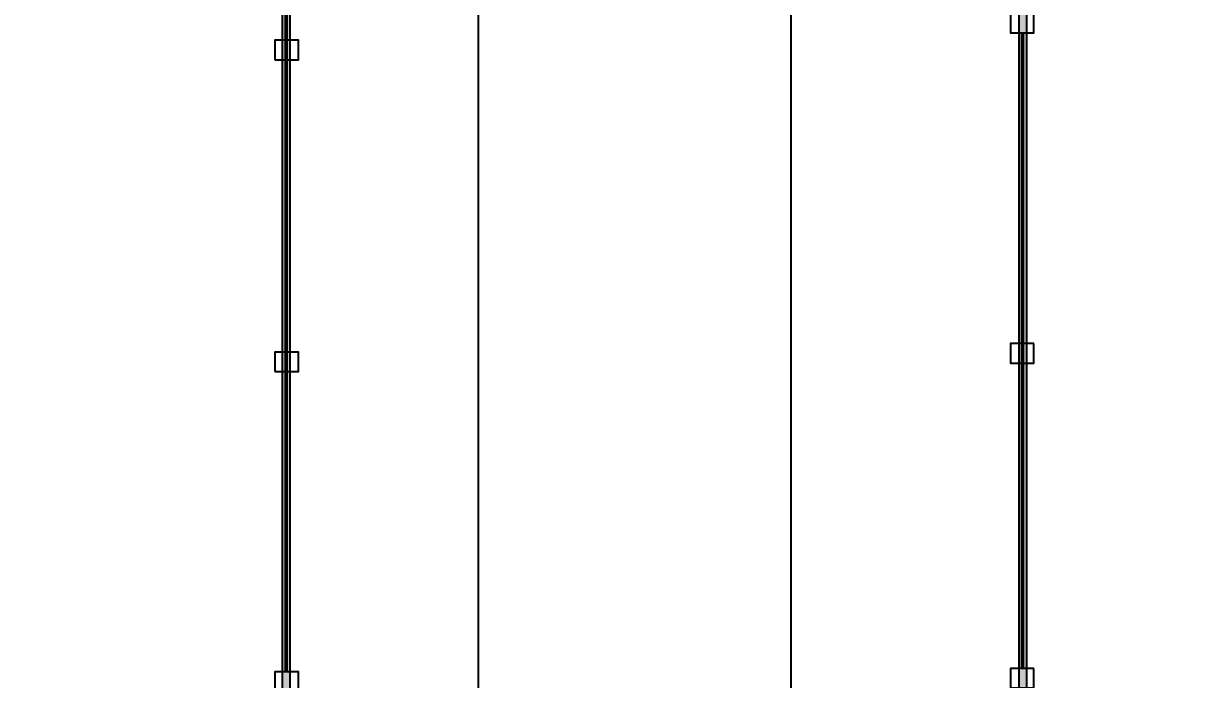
# Model space of a CAD drawing. Header units: millimetres. Extents: x 10297564 to 11610295, y -9287743 to -8409454.
# Drawn here: x 10425868 to 10426489, y -9092443 to -9092091 of the extents above; entities that cross this region are included whole.
import ezdxf

# ---------------------------------------------------------------- set-up
doc = ezdxf.new("R2010")
doc.units = ezdxf.units.MM
doc.header["$LTSCALE"] = 100
doc.layers.add('E1', color=1, linetype='Continuous')
doc.layers.add('Outline', color=5, linetype='Continuous', lineweight=25)
doc.styles.add('HL-S1', font='DotumChe.ttf')
doc.styles.add('MG', font='malgun.ttf')
doc.dimstyles.new('HL-100', dxfattribs={"dimscale": 100, "dimtxt": 3, "dimasz": 4, "dimexe": 2, "dimexo": 2, "dimgap": 1, "dimtad": 1, "dimdec": 0, "dimzin": 0, "dimlunit": 6, "dimtxsty": 'HL-S1', "dimblk": 'DOTSMALL', "dimcen": 4, "dimdle": 2, "dimclrd": 256, "dimclre": 256, "dimclrt": 4, "dimazin": 0, "dimtfac": 1, "dimtdec": 0, "dimtix": 1, "dimtmove": 2, "dimatfit": 3, "dimldrblk": 'DOTSMALL', "dimfxl": 1.5, "dimtolj": 1, "dimtzin": 0, "dimlwd": -1, "dimlwe": -1, "dimarcsym": 0})

# ---------------------------------------------------------------- blocks, each defined once
blk = doc.blocks.new('*D75')
at = {"layer": 'defpoints', "color": 0, "transparency": 16777216}
for p in [(10439230.17, -9073249.84), (10439230.17, -9073249.84), (10423426.68, -9107604.66)]:
    blk.add_point(p, dxfattribs=at)
at = {"layer": 'E1', "color": 1, "transparency": 16777216}
for p, q in [((10439593.57, -9073417), (10439593.57, -9073417)), ((10423593.84, -9107241.27), (10439063.01, -9073613.24)), ((10423790.07, -9107771.83), (10423790.07, -9107771.83))]:
    blk.add_line(p, q, dxfattribs=at)
for points in [[(10439002.44, -9073585.37), (10439123.57, -9073641.1), (10439230.17, -9073249.84)], [(10423533.27, -9107213.41), (10423654.41, -9107269.13), (10423426.68, -9107604.66)]]:
    blk.add_solid(points, dxfattribs=at)
at = {"layer": 'E1', "color": 7, "transparency": 16777216, "insert": (10430911.12, -9090235.29), "char_height": 500, "attachment_point": 5, "rotation": 65.29719, "style": 'MG'}
blk.add_mtext('\\A1;2711.1', dxfattribs=at)
blk = doc.blocks.new('_DotSmall')
at = {"color": 0, "linetype": 'ByBlock', "const_width": 0.5}
blk.add_lwpolyline([(-0.0625, 0, 1), (0.0625, 0, 1)], format="xyb", close=True, dxfattribs=at)

msp = doc.modelspace()

# ---------------------------------------------------------------- hatches: boundary and pattern name
at = {"true_color": 0x939598}
h = msp.add_hatch(color=252, dxfattribs=at)
h.dxf.hatch_style = 1
h.paths.add_polyline_path([(10426010.59, -9091945.6), (10426006.54, -9091945.6), (10426006.54, -9092992.36), (10426010.59, -9092992.36)])
h = msp.add_hatch(color=252, dxfattribs=at)
h.dxf.hatch_style = 1
h.paths.add_polyline_path([(10426401.28, -9093021.61), (10426405.33, -9093021.61), (10426405.33, -9091945.6), (10426401.28, -9091945.6)])

# ---------------------------------------------------------------- linework, layer by layer
for p, q in [((10426006.54, -9091945.6), (10426006.54, -9092992.36)), ((10426008.15, -9091945.6), (10426008.15, -9092438.47)), ((10426008.99, -9091945.6), (10426008.99, -9092438.47)), ((10426010.59, -9091945.6), (10426010.59, -9092992.36)), ((10426401.28, -9091945.6), (10426401.28, -9093021.61)), ((10426405.33, -9091945.6), (10426405.33, -9093021.61)), ((10426402.89, -9092436.66), (10426402.89, -9092096.18)), ((10426403.72, -9092436.66), (10426403.72, -9092096.18))]:
    msp.add_line(p, q)
at = {"color": 4}
for points in [[(10426409.23, -9092085.71), (10426396.68, -9092085.71), (10426396.68, -9092096.18), (10426409.23, -9092096.18)], [(10426002.64, -9092110.54), (10426015.19, -9092110.54), (10426015.19, -9092100.08), (10426002.64, -9092100.08)], [(10426002.64, -9092277.64), (10426015.19, -9092277.64), (10426015.19, -9092267.18), (10426002.64, -9092267.18)], [(10426409.23, -9092262.58), (10426396.68, -9092262.58), (10426396.68, -9092273.04), (10426409.23, -9092273.04)], [(10426002.64, -9092448.93), (10426015.19, -9092448.93), (10426015.19, -9092438.47), (10426002.64, -9092438.47)], [(10426409.23, -9092436.66), (10426396.68, -9092436.66), (10426396.68, -9092447.12), (10426409.23, -9092447.12)]]:
    msp.add_lwpolyline(points, close=True, dxfattribs=at)
at = {"layer": 'Outline'}
for points in [[(10426279.05, -9091945.6), (10426279.05, -9093021.61), (10428678.17, -9093021.61), (10428678.17, -9091863.9), (10426439.27, -9091863.9)], [(10423845.13, -9093021.61), (10426111.67, -9093021.61), (10426111.67, -9091945.6)]]:
    msp.add_lwpolyline(points, dxfattribs=at)

# ---------------------------------------------------------------- dimensions: what is measured, and where the dimension line sits
at = {"layer": 'E1'}
dim = msp.add_aligned_dim(p1=(10423426.68, -9107604.66), p2=(10439230.17, -9073249.84), distance=0, text='2711.1', dimstyle='HL-100', override={"dimscale": 200, "dimtxt": 2.5, "dimasz": 2, "dimtxsty": 'MG', "dimsah": 1, "dimclrd": 1, "dimclre": 1, "dimclrt": 7}, dxfattribs=at)
dim.commit()
dim.dimension.update_dxf_attribs({"geometry": '*D75', "text_midpoint": (10430911.12, -9090235.29)})

doc.saveas('drawing.dxf')
